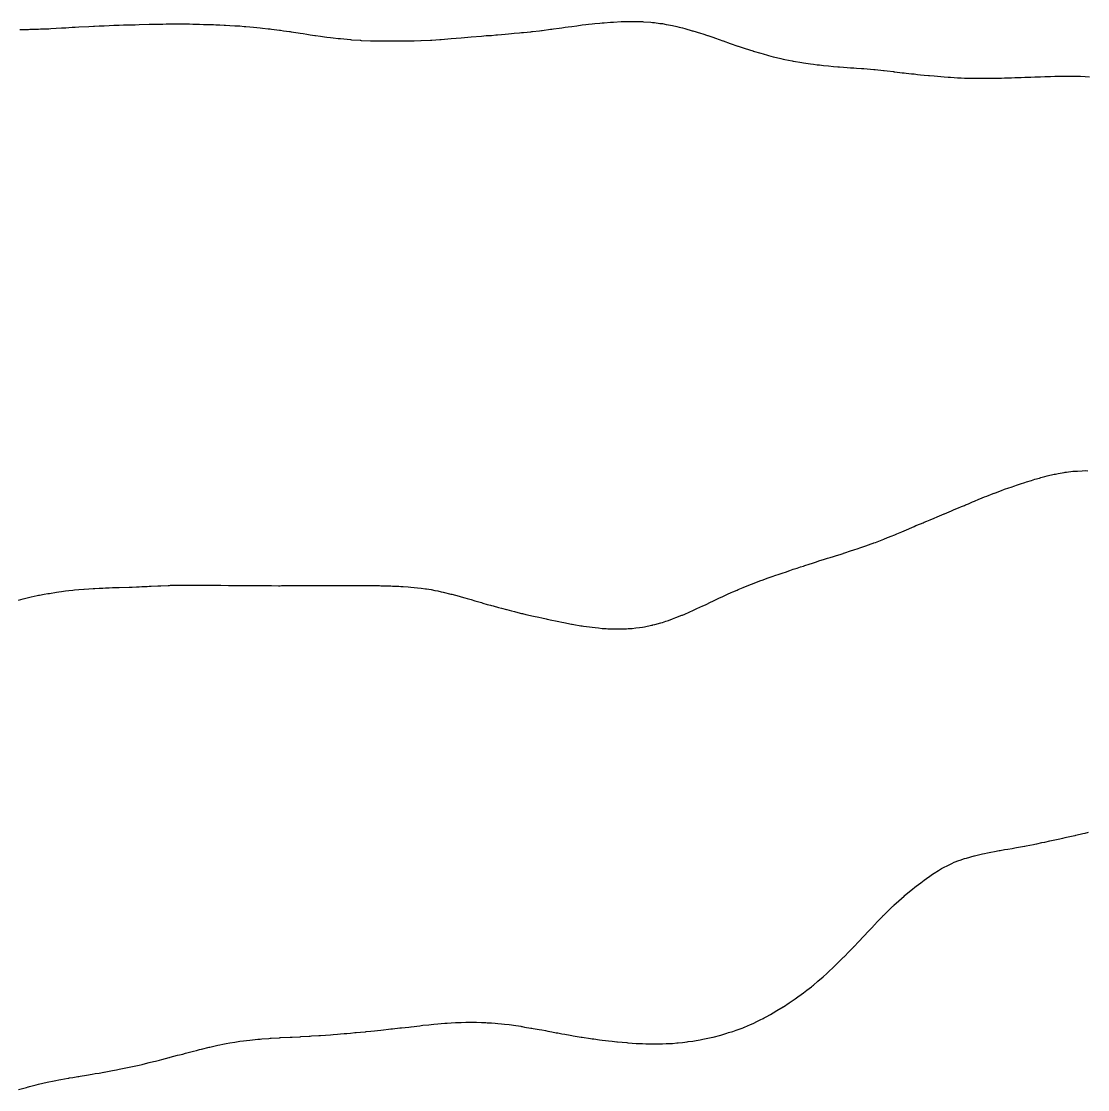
# Model space of a CAD drawing. Extents: x -717078 to -715000, y -984629 to -984000.
# Drawn here: x -715274.2 to -715168.3, y -984365.7 to -984259.6 of the extents above; entities that cross this region are included whole.
import ezdxf

# ---------------------------------------------------------------- set-up
doc = ezdxf.new("R2010")
doc.units = 0
doc.layers.add('buffer_B2_0_1_clip', color=7, linetype='Continuous')

msp = doc.modelspace()

# ---------------------------------------------------------------- linework, layer by layer
at = {"layer": 'buffer_B2_0_1_clip'}
for points in [[(-715274.38, -984260.38), (-715273.63, -984260.37), (-715273.5, -984260.37), (-715273.36, -984260.36), (-715272.66, -984260.34), (-715272.5, -984260.34), (-715272.33, -984260.33), (-715271.7, -984260.3), (-715271.5, -984260.3), (-715271.28, -984260.28), (-715270.75, -984260.25), (-715270.22, -984260.22), (-715269.8, -984260.2), (-715269.5, -984260.18), (-715269.16, -984260.16), (-715268.86, -984260.14), (-715268.5, -984260.12), (-715267.5, -984260.07), (-715267.05, -984260.05), (-715266.96, -984260.04), (-715266.5, -984260.02), (-715266, -984260), (-715266, -984260), (-715265.5, -984259.98), (-715265.04, -984259.96), (-715264.96, -984259.96), (-715264.5, -984259.95), (-715264.07, -984259.93), (-715263.93, -984259.93), (-715263.5, -984259.92), (-715263.09, -984259.91), (-715262.9, -984259.9), (-715262.5, -984259.89), (-715261.5, -984259.86), (-715261.14, -984259.86), (-715260.85, -984259.85), (-715260.5, -984259.84), (-715260.16, -984259.84), (-715259.83, -984259.83), (-715259.5, -984259.83), (-715259.17, -984259.83), (-715258.83, -984259.83), (-715258.5, -984259.83), (-715258.17, -984259.83), (-715257.83, -984259.83), (-715257.5, -984259.83), (-715257.16, -984259.84), (-715256.85, -984259.85), (-715256.5, -984259.86), (-715256.13, -984259.87), (-715255.87, -984259.87), (-715255.5, -984259.88), (-715255.11, -984259.89), (-715254.9, -984259.9), (-715254.5, -984259.92), (-715254.06, -984259.94), (-715253.94, -984259.94), (-715253.5, -984259.97), (-715253, -984260), (-715253, -984260), (-715252.5, -984260.03), (-715252.07, -984260.07), (-715251.92, -984260.08), (-715251.5, -984260.12), (-715251.15, -984260.15), (-715250.81, -984260.19), (-715250.5, -984260.22), (-715250.25, -984260.25), (-715249.69, -984260.31), (-715249.5, -984260.33), (-715249.35, -984260.35), (-715248.55, -984260.45), (-715248.5, -984260.45), (-715248.46, -984260.46), (-715248.17, -984260.5), (-715247.58, -984260.58), (-715247.5, -984260.59), (-715247.39, -984260.61), (-715246.71, -984260.71), (-715246.5, -984260.74), (-715246.22, -984260.78), (-715245.84, -984260.84), (-715245.5, -984260.9), (-715245.04, -984260.96), (-715244.97, -984260.97), (-715244.5, -984261.04), (-715244.1, -984261.1), (-715243.87, -984261.13), (-715243.5, -984261.18), (-715243.22, -984261.22), (-715242.73, -984261.27), (-715242.5, -984261.29), (-715241.5, -984261.39), (-715241.4, -984261.4), (-715240.55, -984261.45), (-715240.5, -984261.45), (-715240.46, -984261.46), (-715239.51, -984261.49), (-715239.5, -984261.49), (-715239.49, -984261.49), (-715239.23, -984261.5), (-715238.52, -984261.52), (-715238.5, -984261.52), (-715238.48, -984261.52), (-715237.52, -984261.52), (-715237.5, -984261.52), (-715237.48, -984261.52), (-715236.51, -984261.51), (-715236.5, -984261.51), (-715236.49, -984261.51), (-715235.51, -984261.51), (-715235.5, -984261.51), (-715235.49, -984261.51), (-715235.18, -984261.5), (-715234.52, -984261.48), (-715234.5, -984261.48), (-715234.48, -984261.48), (-715233.56, -984261.44), (-715233.5, -984261.43), (-715233.43, -984261.43), (-715232.63, -984261.37), (-715232.5, -984261.36), (-715231.5, -984261.29), (-715230.5, -984261.2), (-715230.17, -984261.17), (-715229.85, -984261.15), (-715229.5, -984261.11), (-715228.5, -984261.03), (-715228.01, -984260.99), (-715227.99, -984260.99), (-715227.5, -984260.96), (-715227.08, -984260.92), (-715226.91, -984260.91), (-715226.5, -984260.88), (-715226.15, -984260.85), (-715225.81, -984260.81), (-715225.5, -984260.79), (-715225.24, -984260.76), (-715224.71, -984260.71), (-715224.5, -984260.69), (-715224.32, -984260.68), (-715223.6, -984260.6), (-715223.5, -984260.59), (-715223.42, -984260.58), (-715222.71, -984260.5), (-715222.52, -984260.48), (-715222.5, -984260.47), (-715222.47, -984260.47), (-715221.64, -984260.36), (-715221.5, -984260.35), (-715221.32, -984260.32), (-715220.76, -984260.24), (-715220.5, -984260.2), (-715220.16, -984260.16), (-715219.88, -984260.12), (-715219.5, -984260.07), (-715219, -984260), (-715218.5, -984259.93), (-715218.11, -984259.89), (-715217.86, -984259.86), (-715217.5, -984259.82), (-715217.21, -984259.79), (-715216.74, -984259.74), (-715216.5, -984259.72), (-715216.29, -984259.71), (-715215.66, -984259.66), (-715215.5, -984259.65), (-715215.36, -984259.64), (-715214.6, -984259.6), (-715214.5, -984259.59), (-715214.41, -984259.59), (-715213.57, -984259.57), (-715213.5, -984259.57), (-715213.43, -984259.57), (-715212.6, -984259.6), (-715212.5, -984259.6), (-715212.39, -984259.61), (-715211.66, -984259.66), (-715211.5, -984259.67), (-715211.3, -984259.7), (-715210.77, -984259.77), (-715210.5, -984259.8), (-715210.13, -984259.87), (-715209.91, -984259.91), (-715209.5, -984259.99), (-715209.09, -984260.09), (-715208.86, -984260.14), (-715208.5, -984260.23), (-715208.29, -984260.29), (-715207.55, -984260.5), (-715207.51, -984260.51), (-715207.5, -984260.51), (-715207.48, -984260.52), (-715206.74, -984260.74), (-715206.5, -984260.81), (-715206.03, -984260.97), (-715205.99, -984260.99), (-715205.5, -984261.15), (-715205.24, -984261.24), (-715204.51, -984261.49), (-715204.5, -984261.49), (-715204.5, -984261.5), (-715204.48, -984261.5), (-715203.76, -984261.76), (-715203.02, -984262.02), (-715202.97, -984262.03), (-715202.5, -984262.19), (-715202.27, -984262.27), (-715201.54, -984262.5), (-715201.51, -984262.51), (-715201.5, -984262.51), (-715201.48, -984262.52), (-715200.74, -984262.74), (-715200.5, -984262.81), (-715200.08, -984262.92), (-715199.96, -984262.96), (-715199.5, -984263.08), (-715199.16, -984263.16), (-715198.74, -984263.26), (-715198.5, -984263.32), (-715198.35, -984263.35), (-715197.61, -984263.5), (-715197.52, -984263.52), (-715197.5, -984263.52), (-715197.47, -984263.53), (-715196.67, -984263.67), (-715196.5, -984263.7), (-715196.27, -984263.73), (-715195.79, -984263.79), (-715195.5, -984263.84), (-715195.12, -984263.88), (-715194.9, -984263.9), (-715194.5, -984263.95), (-715194, -984264), (-715194, -984264), (-715193.5, -984264.05), (-715193.08, -984264.08), (-715192.9, -984264.1), (-715192.5, -984264.13), (-715192.16, -984264.16), (-715191.82, -984264.18), (-715191.5, -984264.2), (-715191.22, -984264.22), (-715190.74, -984264.26), (-715190.5, -984264.27), (-715189.5, -984264.36), (-715189.37, -984264.37), (-715188.54, -984264.46), (-715188.5, -984264.46), (-715188.47, -984264.47), (-715188.16, -984264.5), (-715187.56, -984264.56), (-715187.5, -984264.57), (-715187.42, -984264.58), (-715186.67, -984264.67), (-715186.5, -984264.69), (-715186.29, -984264.71), (-715185.77, -984264.77), (-715185.5, -984264.8), (-715185.16, -984264.84), (-715184.87, -984264.87), (-715184.5, -984264.91), (-715184.05, -984264.95), (-715183.96, -984264.96), (-715183.5, -984265), (-715182.5, -984265.09), (-715182.12, -984265.12), (-715181.87, -984265.13), (-715181.5, -984265.15), (-715181.17, -984265.17), (-715180.81, -984265.19), (-715180.5, -984265.2), (-715180.21, -984265.21), (-715179.78, -984265.22), (-715179.5, -984265.23), (-715179.23, -984265.23), (-715178.77, -984265.23), (-715178.5, -984265.23), (-715178.23, -984265.23), (-715177.78, -984265.22), (-715177.5, -984265.22), (-715177.21, -984265.21), (-715176.8, -984265.2), (-715176.5, -984265.19), (-715176.18, -984265.18), (-715175.83, -984265.17), (-715175.5, -984265.16), (-715175.15, -984265.15), (-715174.86, -984265.14), (-715174.5, -984265.13), (-715174.11, -984265.11), (-715173.89, -984265.11), (-715173.5, -984265.09), (-715173.08, -984265.08), (-715172.92, -984265.08), (-715172.5, -984265.06), (-715172.05, -984265.05), (-715171.95, -984265.05), (-715171.5, -984265.03), (-715171.03, -984265.03), (-715170.97, -984265.03), (-715170.5, -984265.02), (-715170.02, -984265.02), (-715169.98, -984265.02), (-715169.5, -984265.02), (-715169.03, -984265.03), (-715168.97, -984265.03), (-715168.5, -984265.04), (-715168.07, -984265.07)], [(-715274.5, -984317.07), (-715274.05, -984316.95), (-715273.92, -984316.92), (-715273.5, -984316.82), (-715273.24, -984316.76), (-715272.63, -984316.63), (-715272.5, -984316.6), (-715272.42, -984316.58), (-715271.95, -984316.5), (-715271.57, -984316.43), (-715271.5, -984316.42), (-715271.41, -984316.41), (-715270.71, -984316.29), (-715270.5, -984316.26), (-715270.23, -984316.23), (-715269.83, -984316.17), (-715269.5, -984316.13), (-715269.09, -984316.09), (-715268.93, -984316.07), (-715268.5, -984316.03), (-715268.01, -984315.99), (-715267.99, -984315.99), (-715267.5, -984315.95), (-715267.07, -984315.93), (-715266.92, -984315.92), (-715266.5, -984315.9), (-715266.12, -984315.88), (-715265.87, -984315.87), (-715265.5, -984315.85), (-715265.16, -984315.84), (-715264.83, -984315.83), (-715264.5, -984315.82), (-715263.5, -984315.79), (-715263.22, -984315.78), (-715262.76, -984315.76), (-715262.5, -984315.75), (-715262.26, -984315.74), (-715261.71, -984315.71), (-715261.5, -984315.7), (-715261.31, -984315.69), (-715260.66, -984315.66), (-715260.5, -984315.65), (-715260.35, -984315.65), (-715259.62, -984315.62), (-715259.5, -984315.62), (-715259.39, -984315.61), (-715258.6, -984315.6), (-715258.5, -984315.6), (-715258.4, -984315.6), (-715257.59, -984315.59), (-715257.5, -984315.59), (-715257.41, -984315.59), (-715256.59, -984315.59), (-715256.5, -984315.6), (-715256.4, -984315.6), (-715255.6, -984315.6), (-715255.5, -984315.61), (-715254.5, -984315.61), (-715254.39, -984315.61), (-715253.62, -984315.62), (-715253.5, -984315.62), (-715253.38, -984315.62), (-715252.63, -984315.63), (-715252.5, -984315.63), (-715251.5, -984315.64), (-715251.36, -984315.64), (-715250.64, -984315.64), (-715250.5, -984315.64), (-715249.5, -984315.64), (-715249.36, -984315.64), (-715248.65, -984315.65), (-715248.5, -984315.65), (-715248.36, -984315.64), (-715247.64, -984315.64), (-715247.5, -984315.64), (-715247.36, -984315.64), (-715246.64, -984315.64), (-715246.5, -984315.64), (-715246.36, -984315.64), (-715245.63, -984315.63), (-715245.5, -984315.62), (-715244.5, -984315.62), (-715244.38, -984315.62), (-715243.62, -984315.62), (-715243.5, -984315.62), (-715243.38, -984315.62), (-715242.62, -984315.62), (-715242.5, -984315.62), (-715241.5, -984315.62), (-715241.38, -984315.62), (-715240.63, -984315.63), (-715240.5, -984315.63), (-715240.37, -984315.63), (-715239.63, -984315.63), (-715239.5, -984315.64), (-715239.36, -984315.64), (-715238.64, -984315.64), (-715238.5, -984315.65), (-715238.35, -984315.65), (-715237.67, -984315.67), (-715237.5, -984315.67), (-715237.32, -984315.68), (-715236.7, -984315.7), (-715236.5, -984315.71), (-715236.27, -984315.73), (-715235.76, -984315.76), (-715235.5, -984315.78), (-715235.18, -984315.82), (-715234.85, -984315.85), (-715234.5, -984315.89), (-715234.04, -984315.96), (-715233.97, -984315.97), (-715233.5, -984316.03), (-715233.11, -984316.11), (-715232.83, -984316.17), (-715232.5, -984316.24), (-715232.29, -984316.29), (-715231.52, -984316.48), (-715231.5, -984316.49), (-715231.49, -984316.49), (-715231.45, -984316.5), (-715230.7, -984316.7), (-715230.5, -984316.75), (-715230.15, -984316.85), (-715229.92, -984316.92), (-715229.5, -984317.03), (-715229.14, -984317.14), (-715228.74, -984317.26), (-715228.5, -984317.33), (-715228.37, -984317.37), (-715227.93, -984317.5), (-715227.59, -984317.59), (-715227.5, -984317.62), (-715227.34, -984317.66), (-715226.81, -984317.81), (-715226.5, -984317.89), (-715226.01, -984318.01), (-715225.98, -984318.02), (-715225.5, -984318.15), (-715225.22, -984318.22), (-715224.64, -984318.36), (-715224.5, -984318.4), (-715224.42, -984318.42), (-715224.08, -984318.5), (-715223.61, -984318.61), (-715223.5, -984318.63), (-715223.33, -984318.67), (-715222.79, -984318.79), (-715222.5, -984318.85), (-715222.05, -984318.95), (-715221.97, -984318.97), (-715221.5, -984319.06), (-715221.14, -984319.14), (-715220.79, -984319.21), (-715220.5, -984319.27), (-715220.31, -984319.31), (-715219.54, -984319.46), (-715219.5, -984319.47), (-715219.47, -984319.47), (-715219.32, -984319.5), (-715218.62, -984319.62), (-715218.5, -984319.64), (-715218.34, -984319.66), (-715217.75, -984319.75), (-715217.5, -984319.78), (-715217.19, -984319.81), (-715216.85, -984319.85), (-715216.5, -984319.89), (-715216.09, -984319.91), (-715215.92, -984319.92), (-715215.5, -984319.94), (-715215.06, -984319.94), (-715214.94, -984319.94), (-715214.5, -984319.94), (-715214.08, -984319.92), (-715213.91, -984319.91), (-715213.5, -984319.89), (-715213.16, -984319.84), (-715212.8, -984319.8), (-715212.5, -984319.76), (-715212.28, -984319.72), (-715211.58, -984319.58), (-715211.5, -984319.56), (-715211.45, -984319.55), (-715211.26, -984319.5), (-715210.66, -984319.34), (-715210.5, -984319.29), (-715210.18, -984319.18), (-715209.91, -984319.09), (-715209.5, -984318.95), (-715209.18, -984318.82), (-715208.59, -984318.59), (-715208.5, -984318.56), (-715208.46, -984318.54), (-715208.36, -984318.5), (-715207.77, -984318.23), (-715207.5, -984318.11), (-715207.08, -984317.92), (-715206.78, -984317.78), (-715206.5, -984317.65), (-715206.4, -984317.6), (-715206.17, -984317.5), (-715205.72, -984317.28), (-715205.5, -984317.18), (-715205.04, -984316.96), (-715204.89, -984316.89), (-715204.5, -984316.71), (-715204.36, -984316.64), (-715204.03, -984316.5), (-715203.67, -984316.33), (-715203.5, -984316.26), (-715203.08, -984316.08), (-715202.97, -984316.03), (-715202.5, -984315.84), (-715202.26, -984315.74), (-715201.65, -984315.5), (-715201.55, -984315.45), (-715201.5, -984315.44), (-715201.4, -984315.4), (-715200.83, -984315.17), (-715200.5, -984315.05), (-715200.09, -984314.91), (-715199.81, -984314.81), (-715199.5, -984314.7), (-715199.35, -984314.65), (-715198.9, -984314.5), (-715198.61, -984314.39), (-715198.5, -984314.36), (-715198.29, -984314.29), (-715197.86, -984314.14), (-715197.5, -984314.02), (-715197.11, -984313.89), (-715196.78, -984313.78), (-715196.5, -984313.69), (-715196.36, -984313.64), (-715195.91, -984313.5), (-715195.6, -984313.4), (-715195.5, -984313.36), (-715195.3, -984313.3), (-715194.85, -984313.15), (-715194.5, -984313.04), (-715194.09, -984312.91), (-715193.84, -984312.84), (-715193.5, -984312.73), (-715193.32, -984312.68), (-715192.73, -984312.5), (-715192.56, -984312.44), (-715192.5, -984312.43), (-715192.39, -984312.39), (-715191.81, -984312.19), (-715191.5, -984312.09), (-715191.06, -984311.94), (-715190.89, -984311.89), (-715190.5, -984311.76), (-715190.31, -984311.69), (-715189.77, -984311.5), (-715189.57, -984311.43), (-715189.5, -984311.4), (-715189.34, -984311.34), (-715188.85, -984311.15), (-715188.5, -984311.01), (-715188.13, -984310.87), (-715187.69, -984310.69), (-715187.5, -984310.61), (-715187.42, -984310.58), (-715187.22, -984310.5), (-715186.72, -984310.28), (-715186.5, -984310.19), (-715186.02, -984309.98), (-715185.96, -984309.96), (-715185.5, -984309.76), (-715185.32, -984309.68), (-715184.86, -984309.5), (-715184.61, -984309.39), (-715184.5, -984309.34), (-715184.23, -984309.23), (-715183.91, -984309.09), (-715183.5, -984308.92), (-715183.21, -984308.79), (-715182.52, -984308.52), (-715182.5, -984308.51), (-715182.49, -984308.51), (-715182.47, -984308.5), (-715181.79, -984308.21), (-715181.5, -984308.09), (-715181.09, -984307.91), (-715180.79, -984307.79), (-715180.5, -984307.67), (-715180.38, -984307.62), (-715180.09, -984307.5), (-715179.68, -984307.32), (-715179.5, -984307.25), (-715179.06, -984307.06), (-715178.97, -984307.03), (-715178.5, -984306.83), (-715178.26, -984306.74), (-715177.63, -984306.5), (-715177.54, -984306.46), (-715177.5, -984306.45), (-715177.42, -984306.42), (-715176.81, -984306.19), (-715176.5, -984306.07), (-715176.08, -984305.92), (-715175.84, -984305.84), (-715175.5, -984305.72), (-715175.33, -984305.67), (-715174.82, -984305.5), (-715174.58, -984305.42), (-715174.5, -984305.39), (-715174.34, -984305.34), (-715173.82, -984305.18), (-715173.5, -984305.07), (-715173.05, -984304.95), (-715172.91, -984304.91), (-715172.5, -984304.79), (-715172.26, -984304.74), (-715171.58, -984304.58), (-715171.5, -984304.56), (-715171.45, -984304.55), (-715171.17, -984304.5), (-715170.6, -984304.4), (-715170.5, -984304.38), (-715170.36, -984304.36), (-715169.72, -984304.28), (-715169.5, -984304.26), (-715169.25, -984304.25), (-715168.78, -984304.22), (-715168.5, -984304.21), (-715168.22, -984304.22)], [(-715274.5, -984365.72), (-715273.71, -984365.5), (-715273.55, -984365.45), (-715273.5, -984365.44), (-715273.41, -984365.41), (-715272.76, -984365.24), (-715272.5, -984365.17), (-715272.07, -984365.07), (-715271.96, -984365.04), (-715271.5, -984364.94), (-715271.13, -984364.87), (-715270.8, -984364.8), (-715270.5, -984364.75), (-715270.29, -984364.71), (-715269.58, -984364.58), (-715269.5, -984364.57), (-715269.44, -984364.56), (-715269.09, -984364.5), (-715268.59, -984364.41), (-715268.5, -984364.4), (-715268.38, -984364.38), (-715267.73, -984364.27), (-715267.18, -984364.18), (-715266.87, -984364.13), (-715266.5, -984364.07), (-715266.02, -984363.98), (-715265.98, -984363.98), (-715265.5, -984363.89), (-715265.17, -984363.83), (-715264.75, -984363.75), (-715264.5, -984363.7), (-715264.33, -984363.67), (-715263.5, -984363.5), (-715263.5, -984363.5), (-715263.5, -984363.5), (-715263.49, -984363.5), (-715262.68, -984363.32), (-715262.5, -984363.28), (-715262.21, -984363.21), (-715261.87, -984363.13), (-715261.5, -984363.04), (-715261.07, -984362.93), (-715260.88, -984362.88), (-715260.5, -984362.79), (-715260.27, -984362.73), (-715259.53, -984362.53), (-715259.5, -984362.52), (-715259.48, -984362.52), (-715259.42, -984362.5), (-715258.69, -984362.31), (-715258.5, -984362.26), (-715258.18, -984362.18), (-715257.9, -984362.1), (-715257.5, -984362), (-715257.1, -984361.9), (-715256.82, -984361.82), (-715256.5, -984361.74), (-715256.31, -984361.69), (-715255.54, -984361.5), (-715255.5, -984361.49), (-715255.49, -984361.49), (-715254.69, -984361.31), (-715254.5, -984361.27), (-715254.21, -984361.21), (-715253.86, -984361.14), (-715253.5, -984361.07), (-715253, -984361), (-715252.99, -984360.99), (-715252.5, -984360.92), (-715252.13, -984360.87), (-715251.84, -984360.84), (-715251.5, -984360.8), (-715251.23, -984360.77), (-715250.72, -984360.72), (-715250.5, -984360.7), (-715250.32, -984360.68), (-715249.63, -984360.63), (-715249.5, -984360.62), (-715249.39, -984360.61), (-715248.56, -984360.56), (-715248.5, -984360.55), (-715248.45, -984360.55), (-715247.51, -984360.51), (-715247.5, -984360.51), (-715247.49, -984360.51), (-715247.32, -984360.5), (-715246.54, -984360.46), (-715246.5, -984360.46), (-715246.45, -984360.45), (-715245.6, -984360.4), (-715245.5, -984360.4), (-715245.39, -984360.39), (-715244.66, -984360.34), (-715244.5, -984360.33), (-715243.5, -984360.26), (-715243.24, -984360.24), (-715242.8, -984360.2), (-715242.5, -984360.18), (-715242.15, -984360.15), (-715241.87, -984360.13), (-715241.5, -984360.1), (-715241.06, -984360.06), (-715240.95, -984360.05), (-715240.5, -984360.01), (-715240.03, -984359.97), (-715239.96, -984359.96), (-715239.5, -984359.91), (-715239.13, -984359.87), (-715238.84, -984359.84), (-715238.5, -984359.81), (-715238.22, -984359.78), (-715237.72, -984359.72), (-715237.5, -984359.69), (-715237.33, -984359.67), (-715236.59, -984359.59), (-715236.5, -984359.58), (-715236.43, -984359.57), (-715235.72, -984359.5), (-715235.52, -984359.48), (-715235.5, -984359.48), (-715235.47, -984359.47), (-715234.63, -984359.37), (-715234.5, -984359.35), (-715234.33, -984359.33), (-715233.73, -984359.27), (-715233.5, -984359.24), (-715233.21, -984359.21), (-715232.82, -984359.18), (-715232.5, -984359.15), (-715232.12, -984359.12), (-715231.89, -984359.11), (-715231.5, -984359.08), (-715231.06, -984359.06), (-715230.94, -984359.06), (-715230.5, -984359.04), (-715230.03, -984359.03), (-715229.97, -984359.03), (-715229.5, -984359.02), (-715229.03, -984359.03), (-715228.97, -984359.03), (-715228.5, -984359.04), (-715228.06, -984359.06), (-715227.93, -984359.07), (-715227.5, -984359.09), (-715227.12, -984359.12), (-715226.86, -984359.14), (-715226.5, -984359.17), (-715226.21, -984359.21), (-715225.74, -984359.26), (-715225.5, -984359.29), (-715225.32, -984359.32), (-715224.57, -984359.43), (-715224.5, -984359.44), (-715224.45, -984359.45), (-715224.2, -984359.5), (-715223.6, -984359.6), (-715223.5, -984359.62), (-715223.36, -984359.64), (-715222.75, -984359.75), (-715222.5, -984359.79), (-715222.14, -984359.86), (-715221.91, -984359.91), (-715221.5, -984359.99), (-715221.07, -984360.07), (-715220.91, -984360.09), (-715220.5, -984360.17), (-715220.22, -984360.22), (-715219.69, -984360.31), (-715219.5, -984360.34), (-715219.37, -984360.37), (-715218.57, -984360.5), (-715218.51, -984360.51), (-715218.5, -984360.51), (-715218.49, -984360.51), (-715217.64, -984360.64), (-715217.5, -984360.66), (-715217.32, -984360.68), (-715216.76, -984360.76), (-715216.5, -984360.79), (-715216.17, -984360.83), (-715215.87, -984360.87), (-715215.5, -984360.91), (-715215.04, -984360.96), (-715214.96, -984360.96), (-715214.5, -984361.01), (-715214.05, -984361.05), (-715213.94, -984361.06), (-715213.5, -984361.1), (-715213.12, -984361.12), (-715212.87, -984361.13), (-715212.5, -984361.15), (-715212.16, -984361.16), (-715211.83, -984361.17), (-715211.5, -984361.18), (-715211.18, -984361.18), (-715210.83, -984361.17), (-715210.5, -984361.17), (-715210.15, -984361.15), (-715209.87, -984361.13), (-715209.5, -984361.12), (-715209.08, -984361.08), (-715208.93, -984361.07), (-715208.5, -984361.03), (-715208.04, -984360.96), (-715207.95, -984360.95), (-715207.5, -984360.89), (-715207.17, -984360.83), (-715206.76, -984360.76), (-715206.5, -984360.72), (-715206.32, -984360.68), (-715205.51, -984360.51), (-715205.5, -984360.51), (-715205.49, -984360.51), (-715205.47, -984360.5), (-715204.7, -984360.3), (-715204.5, -984360.24), (-715204.12, -984360.12), (-715203.94, -984360.06), (-715203.5, -984359.93), (-715203.19, -984359.81), (-715202.6, -984359.6), (-715202.5, -984359.57), (-715202.45, -984359.55), (-715202.34, -984359.5), (-715201.75, -984359.25), (-715201.5, -984359.14), (-715201.07, -984358.93), (-715200.8, -984358.8), (-715200.5, -984358.65), (-715200.4, -984358.6), (-715200.21, -984358.5), (-715199.76, -984358.24), (-715199.5, -984358.1), (-715199.13, -984357.87), (-715198.5, -984357.5), (-715198.5, -984357.5), (-715198.5, -984357.5), (-715198.49, -984357.49), (-715197.9, -984357.1), (-715197.5, -984356.83), (-715197.31, -984356.69), (-715197.04, -984356.5), (-715196.73, -984356.27), (-715196.5, -984356.1), (-715196.16, -984355.84), (-715195.71, -984355.5), (-715195.59, -984355.41), (-715195.5, -984355.33), (-715195.05, -984354.95), (-715194.52, -984354.5), (-715194.51, -984354.49), (-715194.5, -984354.48), (-715194.21, -984354.21), (-715193.99, -984354.01), (-715193.5, -984353.56), (-715193.47, -984353.53), (-715193.44, -984353.5), (-715192.97, -984353.03), (-715192.5, -984352.57), (-715192.46, -984352.54), (-715192.43, -984352.5), (-715191.98, -984352.02), (-715191.5, -984351.53), (-715191.49, -984351.51), (-715191.47, -984351.5), (-715191.02, -984351.02), (-715191, -984351), (-715190.52, -984350.5), (-715190.51, -984350.49), (-715190.5, -984350.47), (-715190.03, -984349.97), (-715189.58, -984349.5), (-715189.54, -984349.46), (-715189.5, -984349.41), (-715189.06, -984348.94), (-715188.62, -984348.5), (-715188.57, -984348.43), (-715188.5, -984348.37), (-715188.06, -984347.94), (-715187.61, -984347.5), (-715187.55, -984347.45), (-715187.5, -984347.4), (-715187.03, -984346.97), (-715186.5, -984346.5), (-715186.5, -984346.5), (-715186.5, -984346.5), (-715186.48, -984346.48), (-715185.96, -984346.04), (-715185.5, -984345.67), (-715185.41, -984345.59), (-715185.28, -984345.5), (-715184.84, -984345.16), (-715184.5, -984344.9), (-715184.27, -984344.73), (-715183.93, -984344.5), (-715183.68, -984344.32), (-715183.5, -984344.2), (-715183.07, -984343.93), (-715182.76, -984343.76), (-715182.5, -984343.61), (-715182.43, -984343.57), (-715182.27, -984343.5), (-715181.75, -984343.25), (-715181.5, -984343.13), (-715181.04, -984342.96), (-715180.92, -984342.92), (-715180.5, -984342.77), (-715180.29, -984342.71), (-715179.54, -984342.5), (-715179.51, -984342.49), (-715179.5, -984342.49), (-715179.48, -984342.48), (-715178.7, -984342.3), (-715178.5, -984342.25), (-715178.19, -984342.19), (-715177.88, -984342.12), (-715177.5, -984342.05), (-715177.03, -984341.97), (-715176.95, -984341.95), (-715176.5, -984341.87), (-715176.18, -984341.82), (-715175.75, -984341.75), (-715175.5, -984341.7), (-715175.33, -984341.67), (-715174.53, -984341.53), (-715174.5, -984341.53), (-715174.48, -984341.52), (-715174.35, -984341.5), (-715173.64, -984341.36), (-715173.5, -984341.33), (-715173.29, -984341.29), (-715172.82, -984341.18), (-715172.5, -984341.12), (-715172, -984341), (-715172, -984341), (-715171.5, -984340.89), (-715171.18, -984340.82), (-715170.72, -984340.72), (-715170.5, -984340.67), (-715170.36, -984340.64), (-715169.7, -984340.5), (-715169.54, -984340.46), (-715169.5, -984340.46), (-715169.44, -984340.44), (-715168.72, -984340.28), (-715168.5, -984340.23), (-715168.15, -984340.15)]]:
    msp.add_lwpolyline(points, dxfattribs=at)

doc.saveas('drawing.dxf')
